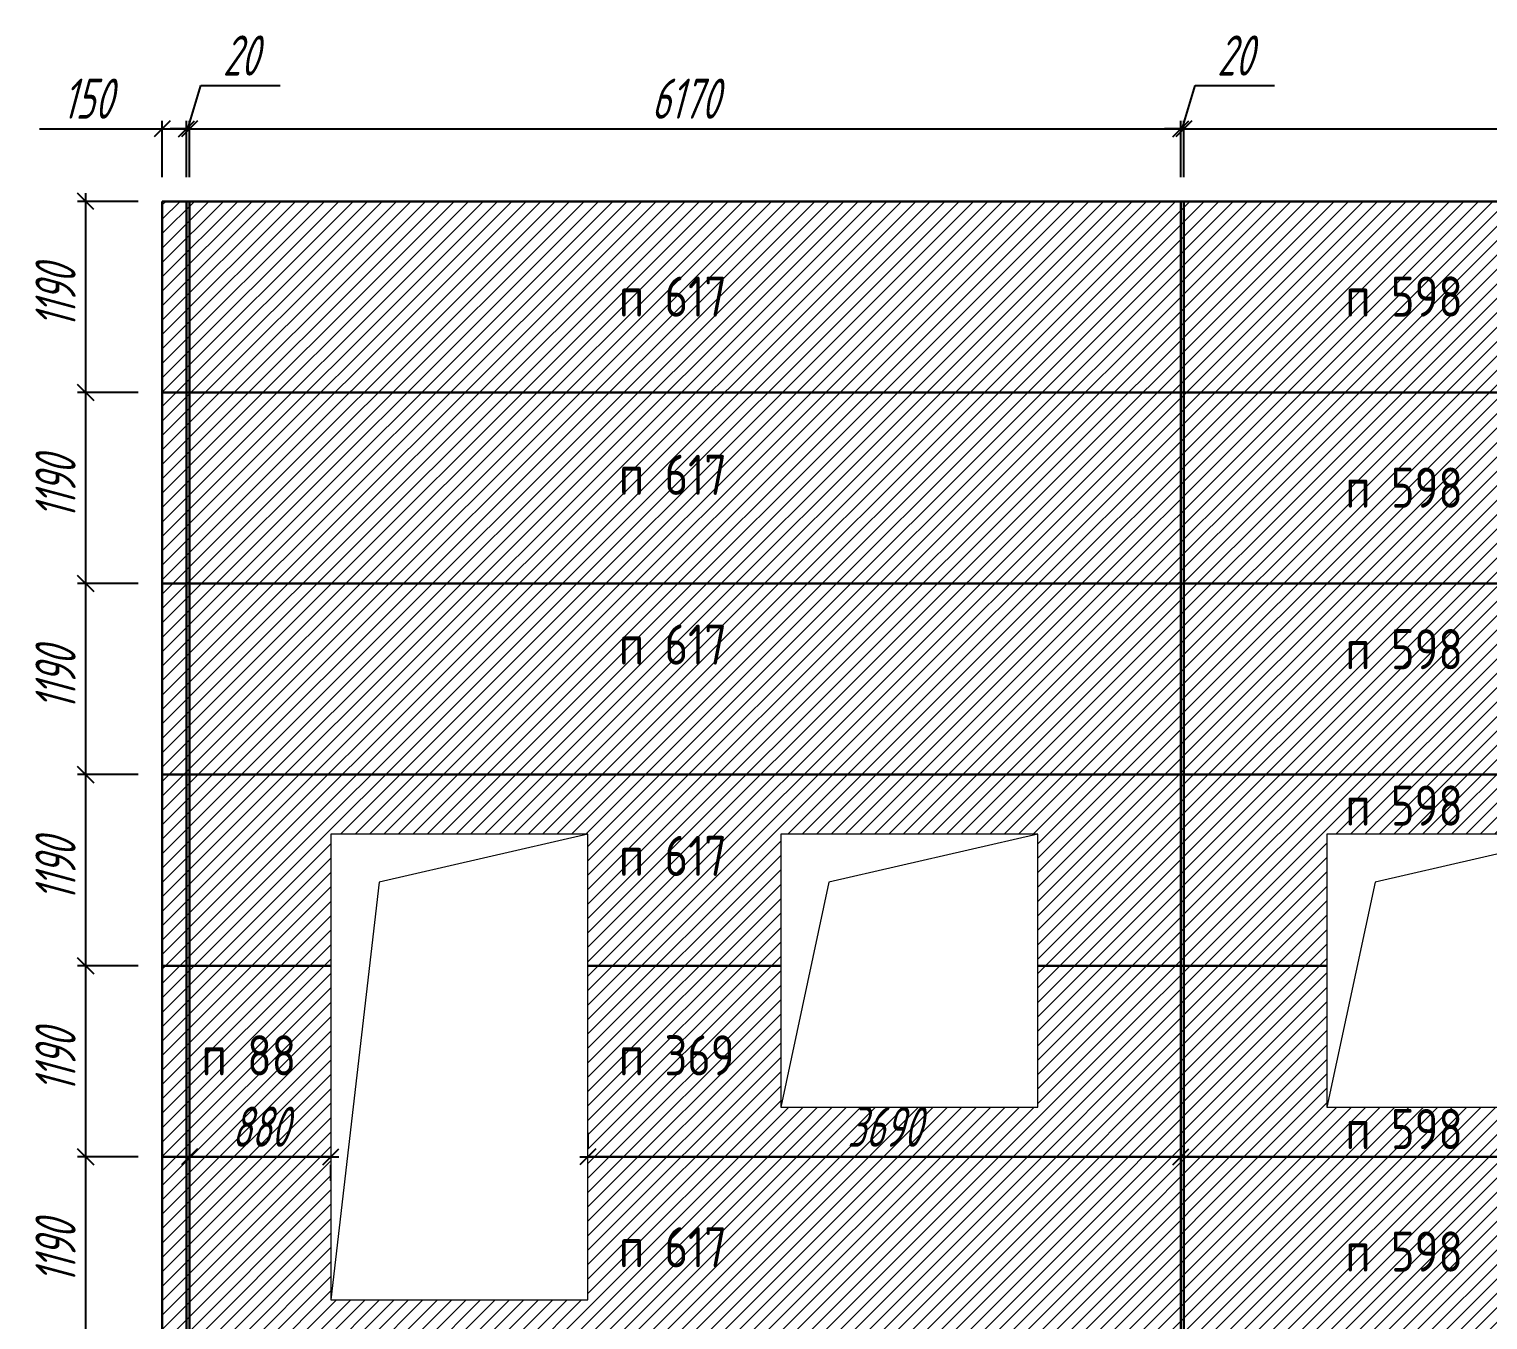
# Model space of a CAD drawing. Header units: millimetres. Extents: x -351329 to 406471, y -382937 to 111767.
# Drawn here: x -61838 to -52757, y -182002 to -173965 of the extents above; entities that cross this region are included whole.
import ezdxf

# ---------------------------------------------------------------- set-up
doc = ezdxf.new("R2010")
doc.units = ezdxf.units.MM
for name, color, linetype, lineweight in [('_Окна_двери', 131, 'Continuous', 15), ('_Размеры', 120, 'Continuous', 13), ('_Сендвичи', 230, 'Continuous', 30), ('выноска', 7, 'Continuous', 13), ('Нумерация RAL 6024', 91, 'Continuous', 30)]:
    doc.layers.add(name, color=color, linetype=linetype, lineweight=lineweight)
doc.layers.add('RAL 6024', color=7, linetype='Continuous', lineweight=13, true_color=0x008754)
doc.styles.add('Museo sans', font='CS_Gost2304.shx')
doc.styles.add('СПДС_размеры', font='spdswin.shx', dxfattribs={"width": 0.8, "oblique": 15})
doc.dimstyles.new('СПДС', dxfattribs={"dimtxt": 2.5, "dimasz": 1, "dimexe": 0.5, "dimexo": 1.5, "dimtad": 1, "dimdec": 0, "dimtxsty": 'СПДС_размеры', "dimblk": 'OBLIQUE', "dimcen": 2.5, "dimdle": 0.5, "dimadec": 8, "dimazin": 0, "dimtfac": 1, "dimtdec": 0, "dimtix": 1, "dimtmove": 0, "dimatfit": 3, "dimfxl": 1, "dimarcsym": 0})

# ---------------------------------------------------------------- blocks, each defined once
blk = doc.blocks.new('*U271')
at = {"color": 0, "ltscale": 100}
blk.add_lwpolyline([(0, 0), (1600, 0), (1600, 2900), (0, 2900)], close=True, dxfattribs=at)
blk.add_lwpolyline([(1600, 2900), (300, 2600), (0, 0)], dxfattribs=at)
blk = doc.blocks.new('*U267')
at = {"color": 0, "ltscale": 100}
blk.add_lwpolyline([(0, 0), (1600, 0), (1600, 1700), (0, 1700)], close=True, dxfattribs=at)
blk.add_lwpolyline([(1600, 1700), (300, 1400), (0, 0)], dxfattribs=at)
blk = doc.blocks.new('_Oblique')
at = {"layer": 'выноска', "color": 0, "lineweight": -2}
blk.add_line((-0.5, -0.5), (0.5, 0.5), dxfattribs=at)
blk = doc.blocks.new('*D558')
at = {"layer": '_Размеры', "color": 0, "lineweight": -2, "ltscale": 100, "transparency": 16777216}
for p, q in [((-61774.1, -174585), (-61009, -174585)), ((-61059, -174585), (-60809, -174585)), ((-61009, -174887), (-61009, -174535)), ((-60859, -174887), (-60859, -174535))]:
    blk.add_line(p, q, dxfattribs=at)
at = {"layer": 'Defpoints', "color": 0, "ltscale": 100, "transparency": 16777216}
for p in [(-60859, -174585), (-61009, -175037), (-60859, -175037)]:
    blk.add_point(p, dxfattribs=at)
at = {"layer": '_Размеры', "color": 0, "lineweight": -2, "ltscale": 100, "transparency": 16777216, "xscale": 100, "yscale": 100, "zscale": 100, "rotation": 180}
blk.add_blockref('_Oblique', (-61009, -174585), dxfattribs=at)
at = {"layer": '_Размеры', "color": 0, "lineweight": -2, "ltscale": 100, "transparency": 16777216, "xscale": 100, "yscale": 100, "zscale": 100}
blk.add_blockref('_Oblique', (-60859, -174585), dxfattribs=at)
at = {"layer": '_Размеры', "color": 0, "ltscale": 100, "transparency": 16777216, "insert": (-61475, -174397.5), "char_height": 250, "attachment_point": 5, "style": 'СПДС_размеры'}
blk.add_mtext('150', dxfattribs=at)
blk = doc.blocks.new('*D559')
at = {"layer": '_Размеры', "color": 0, "lineweight": -2, "ltscale": 100, "transparency": 16777216}
for p, q in [((-60849, -174585), (-60768.4, -174316.2)), ((-60768.4, -174316.2), (-60274.9, -174316.2)), ((-60859, -174585), (-60959, -174585)), ((-60859, -174887), (-60859, -174535)), ((-60859, -174585), (-60839, -174585)), ((-60859, -174585), (-60839, -174585)), ((-60839, -174887), (-60839, -174535)), ((-60839, -174585), (-60739, -174585))]:
    blk.add_line(p, q, dxfattribs=at)
at = {"layer": 'Defpoints', "color": 0, "ltscale": 100, "transparency": 16777216}
for p in [(-60839, -174585), (-60859, -175037), (-60839, -175037)]:
    blk.add_point(p, dxfattribs=at)
at = {"layer": '_Размеры', "color": 0, "lineweight": -2, "ltscale": 100, "transparency": 16777216, "xscale": 100, "yscale": 100, "zscale": 100}
blk.add_blockref('_Oblique', (-60859, -174585), dxfattribs=at)
at = {"layer": '_Размеры', "color": 0, "lineweight": -2, "ltscale": 100, "transparency": 16777216, "xscale": 100, "yscale": 100, "zscale": 100, "rotation": 180}
blk.add_blockref('_Oblique', (-60839, -174585), dxfattribs=at)
at = {"layer": '_Размеры', "color": 0, "ltscale": 100, "transparency": 16777216, "insert": (-60521.6, -174128.8), "char_height": 250, "attachment_point": 5, "style": 'СПДС_размеры'}
blk.add_mtext('20', dxfattribs=at)
blk = doc.blocks.new('*D560')
at = {"layer": '_Размеры', "color": 0, "lineweight": -2, "ltscale": 100, "transparency": 16777216}
for p, q in [((-60889, -174585), (-54619, -174585)), ((-60839, -174887), (-60839, -174535)), ((-54669, -174887), (-54669, -174535))]:
    blk.add_line(p, q, dxfattribs=at)
at = {"layer": 'Defpoints', "color": 0, "ltscale": 100, "transparency": 16777216}
for p in [(-54669, -174585), (-60839, -175037), (-54669, -175037)]:
    blk.add_point(p, dxfattribs=at)
at = {"layer": '_Размеры', "color": 0, "lineweight": -2, "ltscale": 100, "transparency": 16777216, "xscale": 100, "yscale": 100, "zscale": 100, "rotation": 180}
blk.add_blockref('_Oblique', (-60839, -174585), dxfattribs=at)
at = {"layer": '_Размеры', "color": 0, "lineweight": -2, "ltscale": 100, "transparency": 16777216, "xscale": 100, "yscale": 100, "zscale": 100}
blk.add_blockref('_Oblique', (-54669, -174585), dxfattribs=at)
at = {"layer": '_Размеры', "color": 0, "ltscale": 100, "transparency": 16777216, "insert": (-57754, -174397.5), "char_height": 250, "attachment_point": 5, "style": 'СПДС_размеры'}
blk.add_mtext('6170', dxfattribs=at)
blk = doc.blocks.new('*D561')
at = {"layer": '_Размеры', "color": 0, "lineweight": -2, "ltscale": 100, "transparency": 16777216}
for p, q in [((-54659, -174585), (-54578.4, -174316.2)), ((-54578.4, -174316.2), (-54084.9, -174316.2)), ((-54669, -174585), (-54769, -174585)), ((-54669, -174887), (-54669, -174535)), ((-54669, -174585), (-54649, -174585)), ((-54669, -174585), (-54649, -174585)), ((-54649, -174887), (-54649, -174535)), ((-54649, -174585), (-54549, -174585))]:
    blk.add_line(p, q, dxfattribs=at)
at = {"layer": 'Defpoints', "color": 0, "ltscale": 100, "transparency": 16777216}
for p in [(-54649, -174585), (-54669, -175037), (-54649, -175037)]:
    blk.add_point(p, dxfattribs=at)
at = {"layer": '_Размеры', "color": 0, "lineweight": -2, "ltscale": 100, "transparency": 16777216, "xscale": 100, "yscale": 100, "zscale": 100}
blk.add_blockref('_Oblique', (-54669, -174585), dxfattribs=at)
at = {"layer": '_Размеры', "color": 0, "lineweight": -2, "ltscale": 100, "transparency": 16777216, "xscale": 100, "yscale": 100, "zscale": 100, "rotation": 180}
blk.add_blockref('_Oblique', (-54649, -174585), dxfattribs=at)
at = {"layer": '_Размеры', "color": 0, "ltscale": 100, "transparency": 16777216, "insert": (-54331.6, -174128.8), "char_height": 250, "attachment_point": 5, "style": 'СПДС_размеры'}
blk.add_mtext('20', dxfattribs=at)
blk = doc.blocks.new('*D562')
at = {"layer": '_Размеры', "color": 0, "lineweight": -2, "ltscale": 100, "transparency": 16777216}
for p, q in [((-54699, -174585), (-48619, -174585)), ((-54649, -174887), (-54649, -174535)), ((-48669, -174887), (-48669, -174535))]:
    blk.add_line(p, q, dxfattribs=at)
at = {"layer": 'Defpoints', "color": 0, "ltscale": 100, "transparency": 16777216}
for p in [(-48669, -174585), (-54649, -175037), (-48669, -175037)]:
    blk.add_point(p, dxfattribs=at)
at = {"layer": '_Размеры', "color": 0, "lineweight": -2, "ltscale": 100, "transparency": 16777216, "xscale": 100, "yscale": 100, "zscale": 100, "rotation": 180}
blk.add_blockref('_Oblique', (-54649, -174585), dxfattribs=at)
at = {"layer": '_Размеры', "color": 0, "lineweight": -2, "ltscale": 100, "transparency": 16777216, "xscale": 100, "yscale": 100, "zscale": 100}
blk.add_blockref('_Oblique', (-48669, -174585), dxfattribs=at)
at = {"layer": '_Размеры', "color": 0, "ltscale": 100, "transparency": 16777216, "insert": (-51659, -174397.5), "char_height": 250, "attachment_point": 5, "style": 'СПДС_размеры'}
blk.add_mtext('5980', dxfattribs=at)
blk = doc.blocks.new('*D585')
at = {"layer": '_Размеры', "color": 0, "lineweight": -2, "ltscale": 100, "transparency": 16777216}
for p, q in [((-61159, -175037), (-61536, -175037)), ((-61486, -174987), (-61486, -176277)), ((-61159, -176227), (-61536, -176227))]:
    blk.add_line(p, q, dxfattribs=at)
at = {"layer": 'Defpoints', "color": 0, "ltscale": 100, "transparency": 16777216}
for p in [(-61009, -175037), (-61486, -176227), (-61009, -176227)]:
    blk.add_point(p, dxfattribs=at)
at = {"layer": '_Размеры', "color": 0, "lineweight": -2, "ltscale": 100, "transparency": 16777216, "xscale": 100, "yscale": 100, "zscale": 100}
for p, rotation in [((-61486, -175037), 90), ((-61486, -176227), 270)]:
    blk.add_blockref('_Oblique', p, dxfattribs=dict(at, rotation=rotation))
at = {"layer": '_Размеры', "color": 0, "ltscale": 100, "transparency": 16777216, "insert": (-61673.5, -175632), "char_height": 250, "attachment_point": 5, "rotation": 90, "style": 'СПДС_размеры'}
blk.add_mtext('1190', dxfattribs=at)
blk = doc.blocks.new('*D586')
at = {"layer": '_Размеры', "color": 0, "lineweight": -2, "ltscale": 100, "transparency": 16777216}
for p, q in [((-61159, -176227), (-61536, -176227)), ((-61486, -176177), (-61486, -177467)), ((-61159, -177417), (-61536, -177417))]:
    blk.add_line(p, q, dxfattribs=at)
at = {"layer": 'Defpoints', "color": 0, "ltscale": 100, "transparency": 16777216}
for p in [(-61009, -176227), (-61486, -177417), (-61009, -177417)]:
    blk.add_point(p, dxfattribs=at)
at = {"layer": '_Размеры', "color": 0, "lineweight": -2, "ltscale": 100, "transparency": 16777216, "xscale": 100, "yscale": 100, "zscale": 100}
for p, rotation in [((-61486, -176227), 90), ((-61486, -177417), 270)]:
    blk.add_blockref('_Oblique', p, dxfattribs=dict(at, rotation=rotation))
at = {"layer": '_Размеры', "color": 0, "ltscale": 100, "transparency": 16777216, "insert": (-61673.5, -176822), "char_height": 250, "attachment_point": 5, "rotation": 90, "style": 'СПДС_размеры'}
blk.add_mtext('1190', dxfattribs=at)
blk = doc.blocks.new('*D587')
at = {"layer": '_Размеры', "color": 0, "lineweight": -2, "ltscale": 100, "transparency": 16777216}
for p, q in [((-61159, -177417), (-61536, -177417)), ((-61486, -177367), (-61486, -178657)), ((-61159, -178607), (-61536, -178607))]:
    blk.add_line(p, q, dxfattribs=at)
at = {"layer": 'Defpoints', "color": 0, "ltscale": 100, "transparency": 16777216}
for p in [(-61009, -177417), (-61486, -178607), (-61009, -178607)]:
    blk.add_point(p, dxfattribs=at)
at = {"layer": '_Размеры', "color": 0, "lineweight": -2, "ltscale": 100, "transparency": 16777216, "xscale": 100, "yscale": 100, "zscale": 100}
for p, rotation in [((-61486, -177417), 90), ((-61486, -178607), 270)]:
    blk.add_blockref('_Oblique', p, dxfattribs=dict(at, rotation=rotation))
at = {"layer": '_Размеры', "color": 0, "ltscale": 100, "transparency": 16777216, "insert": (-61673.5, -178012), "char_height": 250, "attachment_point": 5, "rotation": 90, "style": 'СПДС_размеры'}
blk.add_mtext('1190', dxfattribs=at)
blk = doc.blocks.new('*D588')
at = {"layer": '_Размеры', "color": 0, "lineweight": -2, "ltscale": 100, "transparency": 16777216}
for p, q in [((-61159, -178607), (-61536, -178607)), ((-61486, -178557), (-61486, -179847)), ((-61159, -179797), (-61536, -179797))]:
    blk.add_line(p, q, dxfattribs=at)
at = {"layer": 'Defpoints', "color": 0, "ltscale": 100, "transparency": 16777216}
for p in [(-61009, -178607), (-61486, -179797), (-61009, -179797)]:
    blk.add_point(p, dxfattribs=at)
at = {"layer": '_Размеры', "color": 0, "lineweight": -2, "ltscale": 100, "transparency": 16777216, "xscale": 100, "yscale": 100, "zscale": 100}
for p, rotation in [((-61486, -178607), 90), ((-61486, -179797), 270)]:
    blk.add_blockref('_Oblique', p, dxfattribs=dict(at, rotation=rotation))
at = {"layer": '_Размеры', "color": 0, "ltscale": 100, "transparency": 16777216, "insert": (-61673.5, -179202), "char_height": 250, "attachment_point": 5, "rotation": 90, "style": 'СПДС_размеры'}
blk.add_mtext('1190', dxfattribs=at)
blk = doc.blocks.new('*D589')
at = {"layer": '_Размеры', "color": 0, "lineweight": -2, "ltscale": 100, "transparency": 16777216}
for p, q in [((-61486, -179747), (-61486, -181037)), ((-61159, -179797), (-61536, -179797)), ((-61159, -180987), (-61536, -180987))]:
    blk.add_line(p, q, dxfattribs=at)
at = {"layer": 'Defpoints', "color": 0, "ltscale": 100, "transparency": 16777216}
for p in [(-61009, -179797), (-61486, -180987), (-61009, -180987)]:
    blk.add_point(p, dxfattribs=at)
at = {"layer": '_Размеры', "color": 0, "lineweight": -2, "ltscale": 100, "transparency": 16777216, "xscale": 100, "yscale": 100, "zscale": 100}
for p, rotation in [((-61486, -179797), 90), ((-61486, -180987), 270)]:
    blk.add_blockref('_Oblique', p, dxfattribs=dict(at, rotation=rotation))
at = {"layer": '_Размеры', "color": 0, "ltscale": 100, "transparency": 16777216, "insert": (-61673.5, -180392), "char_height": 250, "attachment_point": 5, "rotation": 90, "style": 'СПДС_размеры'}
blk.add_mtext('1190', dxfattribs=at)
blk = doc.blocks.new('*D590')
at = {"layer": '_Размеры', "color": 0, "lineweight": -2, "ltscale": 100, "transparency": 16777216}
for p, q in [((-61486, -180937), (-61486, -182227)), ((-61159, -180987), (-61536, -180987)), ((-61159, -182177), (-61536, -182177))]:
    blk.add_line(p, q, dxfattribs=at)
at = {"layer": 'Defpoints', "color": 0, "ltscale": 100, "transparency": 16777216}
for p in [(-61009, -180987), (-61486, -182177), (-61009, -182177)]:
    blk.add_point(p, dxfattribs=at)
at = {"layer": '_Размеры', "color": 0, "lineweight": -2, "ltscale": 100, "transparency": 16777216, "xscale": 100, "yscale": 100, "zscale": 100}
for p, rotation in [((-61486, -180987), 90), ((-61486, -182177), 270)]:
    blk.add_blockref('_Oblique', p, dxfattribs=dict(at, rotation=rotation))
at = {"layer": '_Размеры', "color": 0, "ltscale": 100, "transparency": 16777216, "insert": (-61673.5, -181582), "char_height": 250, "attachment_point": 5, "rotation": 90, "style": 'СПДС_размеры'}
blk.add_mtext('1190', dxfattribs=at)
blk = doc.blocks.new('*D595')
at = {"layer": '_Размеры', "color": 0, "lineweight": -2, "ltscale": 100, "transparency": 16777216}
for p, q in [((-60889, -180987), (-59909, -180987)), ((-60839, -181137), (-60839, -181037)), ((-59959, -181137), (-59959, -181037))]:
    blk.add_line(p, q, dxfattribs=at)
at = {"layer": 'Defpoints', "color": 0, "ltscale": 100, "transparency": 16777216}
for p in [(-60839, -180987), (-59959, -180987), (-59959, -180987)]:
    blk.add_point(p, dxfattribs=at)
at = {"layer": '_Размеры', "color": 0, "lineweight": -2, "ltscale": 100, "transparency": 16777216, "xscale": 100, "yscale": 100, "zscale": 100, "rotation": 180}
blk.add_blockref('_Oblique', (-60839, -180987), dxfattribs=at)
at = {"layer": '_Размеры', "color": 0, "lineweight": -2, "ltscale": 100, "transparency": 16777216, "xscale": 100, "yscale": 100, "zscale": 100}
blk.add_blockref('_Oblique', (-59959, -180987), dxfattribs=at)
at = {"layer": '_Размеры', "color": 0, "ltscale": 100, "transparency": 16777216, "insert": (-60399, -180799.5), "char_height": 250, "attachment_point": 5, "style": 'СПДС_размеры'}
blk.add_mtext('880', dxfattribs=at)
blk = doc.blocks.new('*D596')
at = {"layer": '_Размеры', "color": 0, "lineweight": -2, "ltscale": 100, "transparency": 16777216}
for p, q in [((-58359, -180837), (-58359, -180937)), ((-54669, -180837), (-54669, -180937)), ((-58409, -180987), (-54619, -180987))]:
    blk.add_line(p, q, dxfattribs=at)
at = {"layer": 'Defpoints', "color": 0, "ltscale": 100, "transparency": 16777216}
for p in [(-58359, -180987), (-54669, -180987), (-54669, -180987)]:
    blk.add_point(p, dxfattribs=at)
at = {"layer": '_Размеры', "color": 0, "lineweight": -2, "ltscale": 100, "transparency": 16777216, "xscale": 100, "yscale": 100, "zscale": 100, "rotation": 180}
blk.add_blockref('_Oblique', (-58359, -180987), dxfattribs=at)
at = {"layer": '_Размеры', "color": 0, "lineweight": -2, "ltscale": 100, "transparency": 16777216, "xscale": 100, "yscale": 100, "zscale": 100}
blk.add_blockref('_Oblique', (-54669, -180987), dxfattribs=at)
at = {"layer": '_Размеры', "color": 0, "ltscale": 100, "transparency": 16777216, "insert": (-56514, -180799.5), "char_height": 250, "attachment_point": 5, "style": 'СПДС_размеры'}
blk.add_mtext('3690', dxfattribs=at)

msp = doc.modelspace()

# ---------------------------------------------------------------- hatches: boundary and pattern name
at = {"layer": 'RAL 6024', "ltscale": 100}
h = msp.add_hatch(dxfattribs=at)
h.set_pattern_fill('ANSI31', color=256, scale=20)
h.paths.add_polyline_path([(11691, -175037), (-61009, -175037), (-61009, -185747), (-53159, -185747), (-53159, -182677), (-50159, -182677), (-50159, -185747), (-47159, -185747), (-47159, -182677), (-44159, -182677), (-44159, -185747), (-41159, -185747), (-41159, -182677), (-38159, -182677), (-38159, -185747), (-35159, -185747), (-35159, -182677), (-32159, -182677), (-32159, -185747), (-29159, -185747), (-29159, -182677), (-26159, -182677), (-26159, -185747), (-23159, -185747), (-23159, -182677), (-20159, -182677), (-20159, -185747), (-17159, -185747), (-17159, -182677), (-14159, -182677), (-14159, -185747), (-11159, -185747), (-11159, -182677), (-8159, -182677), (-8159, -185747), (-5159, -185747), (-5159, -182677), (-2159, -182677), (-2159, -185747), (841, -185747), (841, -182677), (3841, -182677), (3841, -185747), (11691, -185747)])
h.paths.add_polyline_path([(-25559, -178977), (-25559, -180677), (-27159, -180677), (-27159, -178977)], flags=16)
h.paths.add_polyline_path([(-23759, -178977), (-22159, -178977), (-22159, -180677), (-23759, -180677)], flags=16)
h.paths.add_polyline_path([(-28159, -178977), (-28159, -180677), (-29759, -180677), (-29759, -178977)], flags=16)
h.paths.add_polyline_path([(-21159, -178977), (-19559, -178977), (-19559, -180677), (-21159, -180677)], flags=16)
h.paths.add_polyline_path([(-31559, -178977), (-31559, -180677), (-33159, -180677), (-33159, -178977)], flags=16)
h.paths.add_polyline_path([(-17759, -178977), (-16159, -178977), (-16159, -180677), (-17759, -180677)], flags=16)
h.paths.add_polyline_path([(-34159, -178977), (-34159, -180677), (-35759, -180677), (-35759, -178977)], flags=16)
h.paths.add_polyline_path([(-15159, -178977), (-13559, -178977), (-13559, -180677), (-15159, -180677)], flags=16)
h.paths.add_polyline_path([(-37559, -178977), (-37559, -180677), (-39159, -180677), (-39159, -178977)], flags=16)
h.paths.add_polyline_path([(-11759, -178977), (-10159, -178977), (-10159, -180677), (-11759, -180677)], flags=16)
h.paths.add_polyline_path([(-40159, -178977), (-40159, -180677), (-41759, -180677), (-41759, -178977)], flags=16)
h.paths.add_polyline_path([(-9159, -178977), (-7559, -178977), (-7559, -180677), (-9159, -180677)], flags=16)
h.paths.add_polyline_path([(-43559, -178977), (-43559, -180677), (-45159, -180677), (-45159, -178977)], flags=16)
h.paths.add_polyline_path([(-5759, -178977), (-4159, -178977), (-4159, -180677), (-5759, -180677)], flags=16)
h.paths.add_polyline_path([(-46159, -178977), (-46159, -180677), (-47759, -180677), (-47759, -178977)], flags=16)
h.paths.add_polyline_path([(-3159, -178977), (-1559, -178977), (-1559, -180677), (-3159, -180677)], flags=16)
h.paths.add_polyline_path([(-49559, -178977), (-49559, -180677), (-51159, -180677), (-51159, -178977)], flags=16)
h.paths.add_polyline_path([(241, -178977), (1841, -178977), (1841, -180677), (241, -180677)], flags=16)
h.paths.add_polyline_path([(-52159, -178977), (-52159, -180677), (-53759, -180677), (-53759, -178977)], flags=16)
h.paths.add_polyline_path([(2841, -178977), (4441, -178977), (4441, -180677), (2841, -180677)], flags=16)
h.paths.add_polyline_path([(-55559, -178977), (-55559, -180677), (-57159, -180677), (-57159, -178977)], flags=16)
h.paths.add_polyline_path([(6241, -178977), (7841, -178977), (7841, -180677), (6241, -180677)], flags=16)
h.paths.add_polyline_path([(-58359, -178977), (-58359, -181877), (-59959, -181877), (-59959, -178977)], flags=16)
h.paths.add_polyline_path([(-58359, -183577), (-58359, -185277), (-59959, -185277), (-59959, -183577)], flags=16)
h.paths.add_polyline_path([(9041, -178977), (10641, -178977), (10641, -181877), (9041, -181877)], flags=16)
h.paths.add_polyline_path([(9041, -183577), (10641, -183577), (10641, -185277), (9041, -185277)], flags=16)
h.paths.add_polyline_path([(6736.2, -180984.9), (7566, -180984.9), (7665.3, -180614.1), (6835.6, -180614.1)], flags=24)
h.paths.add_polyline_path([(-56973.8, -180984.9), (-56144, -180984.9), (-56044.7, -180614.1), (-56874.4, -180614.1)], flags=24)
h.paths.add_polyline_path([(10716.4, -180984.9), (11355.7, -180984.9), (11455.1, -180614.1), (10815.8, -180614.1)], flags=24)
h.paths.add_polyline_path([(4127.8, -185744.9), (4919.5, -185744.9), (5018.8, -185374.1), (4227.2, -185374.1)], flags=24)
h.paths.add_polyline_path([(-1118.8, -185744.9), (-289, -185744.9), (-189.7, -185374.1), (-1019.4, -185374.1)], flags=24)
h.paths.add_polyline_path([(-7118.8, -185744.9), (-6289, -185744.9), (-6189.7, -185374.1), (-7019.4, -185374.1)], flags=24)
h.paths.add_polyline_path([(-13118.8, -185744.9), (-12289, -185744.9), (-12189.7, -185374.1), (-13019.4, -185374.1)], flags=24)
h.paths.add_polyline_path([(-19118.8, -185744.9), (-18289, -185744.9), (-18189.7, -185374.1), (-19019.4, -185374.1)], flags=24)
h.paths.add_polyline_path([(-25118.8, -185744.9), (-24289, -185744.9), (-24189.7, -185374.1), (-25019.4, -185374.1)], flags=24)
h.paths.add_polyline_path([(-31118.8, -185744.9), (-30289, -185744.9), (-30189.7, -185374.1), (-31019.4, -185374.1)], flags=24)
h.paths.add_polyline_path([(-37118.8, -185744.9), (-36289, -185744.9), (-36189.7, -185374.1), (-37019.4, -185374.1)], flags=24)
h.paths.add_polyline_path([(-43118.8, -185744.9), (-42289, -185744.9), (-42189.7, -185374.1), (-43019.4, -185374.1)], flags=24)
h.paths.add_polyline_path([(-49118.8, -185744.9), (-48289, -185744.9), (-48189.7, -185374.1), (-49019.4, -185374.1)], flags=24)
h.paths.add_polyline_path([(-54362.2, -185744.9), (-53570.5, -185744.9), (-53471.2, -185374.1), (-54262.8, -185374.1)], flags=24)
h.paths.add_polyline_path([(-60763.6, -180984.9), (-60124.3, -180984.9), (-60024.9, -180614.1), (-60664.2, -180614.1)], flags=24)
h.paths.add_polyline_path([(-1916.6, -185204.4), (-1011.4, -185204.4), (-1011.4, -184813.9), (-1916.6, -184813.9)], flags=24)
h.paths.add_polyline_path([(-1916.6, -184127.4), (-1011.4, -184127.4), (-1011.4, -183736.9), (-1916.6, -183736.9)], flags=24)
h.paths.add_polyline_path([(-7915.6, -185204.4), (-7010.4, -185204.4), (-7010.4, -184813.9), (-7915.6, -184813.9)], flags=24)
h.paths.add_polyline_path([(-7915.6, -184127.4), (-7010.4, -184127.4), (-7010.4, -183736.9), (-7915.6, -183736.9)], flags=24)
h.paths.add_polyline_path([(-13807.6, -185204.4), (-12902.4, -185204.4), (-12902.4, -184813.9), (-13807.6, -184813.9)], flags=24)
h.paths.add_polyline_path([(-13807.6, -184127.4), (-12902.4, -184127.4), (-12902.4, -183736.9), (-13807.6, -183736.9)], flags=24)
h.paths.add_polyline_path([(-19782.6, -185204.4), (-18877.4, -185204.4), (-18877.4, -184813.9), (-19782.6, -184813.9)], flags=24)
h.paths.add_polyline_path([(-19782.6, -184127.4), (-18877.4, -184127.4), (-18877.4, -183736.9), (-19782.6, -183736.9)], flags=24)
h.paths.add_polyline_path([(-25891.6, -185204.4), (-24986.4, -185204.4), (-24986.4, -184813.9), (-25891.6, -184813.9)], flags=24)
h.paths.add_polyline_path([(-25891.6, -184127.4), (-24986.4, -184127.4), (-24986.4, -183736.9), (-25891.6, -183736.9)], flags=24)
h.paths.add_polyline_path([(-31914.6, -185204.4), (-31009.4, -185204.4), (-31009.4, -184813.9), (-31914.6, -184813.9)], flags=24)
h.paths.add_polyline_path([(-31914.6, -184127.4), (-31009.4, -184127.4), (-31009.4, -183736.9), (-31914.6, -183736.9)], flags=24)
h.paths.add_polyline_path([(-37927.6, -185204.4), (-37022.4, -185204.4), (-37022.4, -184813.9), (-37927.6, -184813.9)], flags=24)
h.paths.add_polyline_path([(-37927.6, -184127.4), (-37022.4, -184127.4), (-37022.4, -183736.9), (-37927.6, -183736.9)], flags=24)
h.paths.add_polyline_path([(-43918.6, -185204.4), (-43013.4, -185204.4), (-43013.4, -184813.9), (-43918.6, -184813.9)], flags=24)
h.paths.add_polyline_path([(-43918.6, -184127.4), (-43013.4, -184127.4), (-43013.4, -183736.9), (-43918.6, -183736.9)], flags=24)
h.paths.add_polyline_path([(-49909.6, -185204.4), (-49004.4, -185204.4), (-49004.4, -184813.9), (-49909.6, -184813.9)], flags=24)
h.paths.add_polyline_path([(-49909.6, -184127.4), (-49004.4, -184127.4), (-49004.4, -183736.9), (-49909.6, -183736.9)], flags=24)
h.paths.add_polyline_path([(4147.4, -185209.6), (5035.7, -185209.6), (5035.7, -184812.9), (4147.4, -184812.9)], flags=24)
h.paths.add_polyline_path([(4147.4, -184132.6), (5035.7, -184132.6), (5035.7, -183735.9), (4147.4, -183735.9)], flags=24)
h.paths.add_polyline_path([(-54330.6, -185209.6), (-53442.3, -185209.6), (-53442.3, -184812.9), (-54330.6, -184812.9)], flags=24)
h.paths.add_polyline_path([(-54330.6, -184132.6), (-53442.3, -184132.6), (-53442.3, -183735.9), (-54330.6, -183735.9)], flags=24)
h.paths.add_polyline_path([(10658, -180548.5), (11370.5, -180548.5), (11370.5, -180173.5), (10658, -180173.5)], flags=24)
h.paths.add_polyline_path([(8037.8, -180570.2), (8970.8, -180570.2), (8970.8, -180151.8), (8037.8, -180151.8)], flags=24)
h.paths.add_polyline_path([(8041.4, -185246.1), (8898.6, -185246.1), (8898.6, -184849.4), (8041.4, -184849.4)], flags=24)
h.paths.add_polyline_path([(8041.4, -184111.1), (8898.6, -184111.1), (8898.6, -183714.4), (8041.4, -183714.4)], flags=24)
h.paths.add_polyline_path([(8041.4, -182852.1), (8898.6, -182852.1), (8898.6, -182455.4), (8041.4, -182455.4)], flags=24)
h.paths.add_polyline_path([(8041.4, -181676.1), (8898.6, -181676.1), (8898.6, -181279.4), (8041.4, -181279.4)], flags=24)
h.paths.add_polyline_path([(8041.4, -179374.1), (8898.6, -179374.1), (8898.6, -178977.4), (8041.4, -178977.4)], flags=24)
h.paths.add_polyline_path([(8041.4, -178108.1), (8898.6, -178108.1), (8898.6, -177711.4), (8041.4, -177711.4)], flags=24)
h.paths.add_polyline_path([(8041.4, -176950.1), (8898.6, -176950.1), (8898.6, -176553.4), (8041.4, -176553.4)], flags=24)
h.paths.add_polyline_path([(8041.4, -175821.1), (8898.6, -175821.1), (8898.6, -175424.4), (8041.4, -175424.4)], flags=24)
h.paths.add_polyline_path([(387.4, -182643.6), (1294.6, -182643.6), (1294.6, -182246.9), (387.4, -182246.9)], flags=24)
h.paths.add_polyline_path([(387.4, -181782.6), (1294.6, -181782.6), (1294.6, -181385.9), (387.4, -181385.9)], flags=24)
h.paths.add_polyline_path([(387.4, -181019.6), (1294.6, -181019.6), (1294.6, -180622.9), (387.4, -180622.9)], flags=24)
h.paths.add_polyline_path([(387.4, -179005.6), (1294.6, -179005.6), (1294.6, -178608.9), (387.4, -178608.9)], flags=24)
h.paths.add_polyline_path([(387.4, -178031.6), (1294.6, -178031.6), (1294.6, -177634.9), (387.4, -177634.9)], flags=24)
h.paths.add_polyline_path([(387.4, -177025.6), (1294.6, -177025.6), (1294.6, -176628.9), (387.4, -176628.9)], flags=24)
h.paths.add_polyline_path([(387.4, -175835.6), (1294.6, -175835.6), (1294.6, -175438.9), (387.4, -175438.9)], flags=24)
h.paths.add_polyline_path([(-5683.6, -182643.6), (-4776.4, -182643.6), (-4776.4, -182246.9), (-5683.6, -182246.9)], flags=24)
h.paths.add_polyline_path([(-5683.6, -181782.6), (-4776.4, -181782.6), (-4776.4, -181385.9), (-5683.6, -181385.9)], flags=24)
h.paths.add_polyline_path([(-5683.6, -181019.6), (-4776.4, -181019.6), (-4776.4, -180622.9), (-5683.6, -180622.9)], flags=24)
h.paths.add_polyline_path([(-5683.6, -179005.6), (-4776.4, -179005.6), (-4776.4, -178608.9), (-5683.6, -178608.9)], flags=24)
h.paths.add_polyline_path([(-5683.6, -178031.6), (-4776.4, -178031.6), (-4776.4, -177634.9), (-5683.6, -177634.9)], flags=24)
h.paths.add_polyline_path([(-5683.6, -177025.6), (-4776.4, -177025.6), (-4776.4, -176628.9), (-5683.6, -176628.9)], flags=24)
h.paths.add_polyline_path([(-5683.6, -175835.6), (-4776.4, -175835.6), (-4776.4, -175438.9), (-5683.6, -175438.9)], flags=24)
h.paths.add_polyline_path([(-11651.6, -182643.6), (-10744.4, -182643.6), (-10744.4, -182246.9), (-11651.6, -182246.9)], flags=24)
h.paths.add_polyline_path([(-11651.6, -181782.6), (-10744.4, -181782.6), (-10744.4, -181385.9), (-11651.6, -181385.9)], flags=24)
h.paths.add_polyline_path([(-11651.6, -181019.6), (-10744.4, -181019.6), (-10744.4, -180622.9), (-11651.6, -180622.9)], flags=24)
h.paths.add_polyline_path([(-11651.6, -179005.6), (-10744.4, -179005.6), (-10744.4, -178608.9), (-11651.6, -178608.9)], flags=24)
h.paths.add_polyline_path([(-11651.6, -178031.6), (-10744.4, -178031.6), (-10744.4, -177634.9), (-11651.6, -177634.9)], flags=24)
h.paths.add_polyline_path([(-11651.6, -177025.6), (-10744.4, -177025.6), (-10744.4, -176628.9), (-11651.6, -176628.9)], flags=24)
h.paths.add_polyline_path([(-11651.6, -175835.6), (-10744.4, -175835.6), (-10744.4, -175438.9), (-11651.6, -175438.9)], flags=24)
h.paths.add_polyline_path([(-17572.6, -182643.6), (-16665.4, -182643.6), (-16665.4, -182246.9), (-17572.6, -182246.9)], flags=24)
h.paths.add_polyline_path([(-17572.6, -181782.6), (-16665.4, -181782.6), (-16665.4, -181385.9), (-17572.6, -181385.9)], flags=24)
h.paths.add_polyline_path([(-17572.6, -181019.6), (-16665.4, -181019.6), (-16665.4, -180622.9), (-17572.6, -180622.9)], flags=24)
h.paths.add_polyline_path([(-17572.6, -179005.6), (-16665.4, -179005.6), (-16665.4, -178608.9), (-17572.6, -178608.9)], flags=24)
h.paths.add_polyline_path([(-17572.6, -178031.6), (-16665.4, -178031.6), (-16665.4, -177634.9), (-17572.6, -177634.9)], flags=24)
h.paths.add_polyline_path([(-17572.6, -177025.6), (-16665.4, -177025.6), (-16665.4, -176628.9), (-17572.6, -176628.9)], flags=24)
h.paths.add_polyline_path([(-17572.6, -175835.6), (-16665.4, -175835.6), (-16665.4, -175438.9), (-17572.6, -175438.9)], flags=24)
h.paths.add_polyline_path([(-23571.6, -182643.6), (-22664.4, -182643.6), (-22664.4, -182246.9), (-23571.6, -182246.9)], flags=24)
h.paths.add_polyline_path([(-23571.6, -181782.6), (-22664.4, -181782.6), (-22664.4, -181385.9), (-23571.6, -181385.9)], flags=24)
h.paths.add_polyline_path([(-23571.6, -181019.6), (-22664.4, -181019.6), (-22664.4, -180622.9), (-23571.6, -180622.9)], flags=24)
h.paths.add_polyline_path([(-23571.6, -179005.6), (-22664.4, -179005.6), (-22664.4, -178608.9), (-23571.6, -178608.9)], flags=24)
h.paths.add_polyline_path([(-23571.6, -178031.6), (-22664.4, -178031.6), (-22664.4, -177634.9), (-23571.6, -177634.9)], flags=24)
h.paths.add_polyline_path([(-23571.6, -177025.6), (-22664.4, -177025.6), (-22664.4, -176628.9), (-23571.6, -176628.9)], flags=24)
h.paths.add_polyline_path([(-23571.6, -175835.6), (-22664.4, -175835.6), (-22664.4, -175438.9), (-23571.6, -175438.9)], flags=24)
h.paths.add_polyline_path([(-29654.6, -182643.6), (-28747.4, -182643.6), (-28747.4, -182246.9), (-29654.6, -182246.9)], flags=24)
h.paths.add_polyline_path([(-29654.6, -181782.6), (-28747.4, -181782.6), (-28747.4, -181385.9), (-29654.6, -181385.9)], flags=24)
h.paths.add_polyline_path([(-29654.6, -181019.6), (-28747.4, -181019.6), (-28747.4, -180622.9), (-29654.6, -180622.9)], flags=24)
h.paths.add_polyline_path([(-29654.6, -179005.6), (-28747.4, -179005.6), (-28747.4, -178608.9), (-29654.6, -178608.9)], flags=24)
h.paths.add_polyline_path([(-29654.6, -178031.6), (-28747.4, -178031.6), (-28747.4, -177634.9), (-29654.6, -177634.9)], flags=24)
h.paths.add_polyline_path([(-29654.6, -177025.6), (-28747.4, -177025.6), (-28747.4, -176628.9), (-29654.6, -176628.9)], flags=24)
h.paths.add_polyline_path([(-29654.6, -175835.6), (-28747.4, -175835.6), (-28747.4, -175438.9), (-29654.6, -175438.9)], flags=24)
h.paths.add_polyline_path([(-35621.6, -182643.6), (-34714.4, -182643.6), (-34714.4, -182246.9), (-35621.6, -182246.9)], flags=24)
h.paths.add_polyline_path([(-35621.6, -181782.6), (-34714.4, -181782.6), (-34714.4, -181385.9), (-35621.6, -181385.9)], flags=24)
h.paths.add_polyline_path([(-35621.6, -181019.6), (-34714.4, -181019.6), (-34714.4, -180622.9), (-35621.6, -180622.9)], flags=24)
h.paths.add_polyline_path([(-35621.6, -179005.6), (-34714.4, -179005.6), (-34714.4, -178608.9), (-35621.6, -178608.9)], flags=24)
h.paths.add_polyline_path([(-35621.6, -178031.6), (-34714.4, -178031.6), (-34714.4, -177634.9), (-35621.6, -177634.9)], flags=24)
h.paths.add_polyline_path([(-35621.6, -177025.6), (-34714.4, -177025.6), (-34714.4, -176628.9), (-35621.6, -176628.9)], flags=24)
h.paths.add_polyline_path([(-35621.6, -175835.6), (-34714.4, -175835.6), (-34714.4, -175438.9), (-35621.6, -175438.9)], flags=24)
h.paths.add_polyline_path([(-41644.6, -182643.6), (-40737.4, -182643.6), (-40737.4, -182246.9), (-41644.6, -182246.9)], flags=24)
h.paths.add_polyline_path([(-41644.6, -181782.6), (-40737.4, -181782.6), (-40737.4, -181385.9), (-41644.6, -181385.9)], flags=24)
h.paths.add_polyline_path([(-41644.6, -181019.6), (-40737.4, -181019.6), (-40737.4, -180622.9), (-41644.6, -180622.9)], flags=24)
h.paths.add_polyline_path([(-41644.6, -179005.6), (-40737.4, -179005.6), (-40737.4, -178608.9), (-41644.6, -178608.9)], flags=24)
h.paths.add_polyline_path([(-41644.6, -178031.6), (-40737.4, -178031.6), (-40737.4, -177634.9), (-41644.6, -177634.9)], flags=24)
h.paths.add_polyline_path([(-41644.6, -177025.6), (-40737.4, -177025.6), (-40737.4, -176628.9), (-41644.6, -176628.9)], flags=24)
h.paths.add_polyline_path([(-41644.6, -175835.6), (-40737.4, -175835.6), (-40737.4, -175438.9), (-41644.6, -175438.9)], flags=24)
h.paths.add_polyline_path([(-47658.6, -182643.6), (-46751.4, -182643.6), (-46751.4, -182246.9), (-47658.6, -182246.9)], flags=24)
h.paths.add_polyline_path([(-47658.6, -181782.6), (-46751.4, -181782.6), (-46751.4, -181385.9), (-47658.6, -181385.9)], flags=24)
h.paths.add_polyline_path([(-47658.6, -181019.6), (-46751.4, -181019.6), (-46751.4, -180622.9), (-47658.6, -180622.9)], flags=24)
h.paths.add_polyline_path([(-47658.6, -179005.6), (-46751.4, -179005.6), (-46751.4, -178608.9), (-47658.6, -178608.9)], flags=24)
h.paths.add_polyline_path([(-47658.6, -178031.6), (-46751.4, -178031.6), (-46751.4, -177634.9), (-47658.6, -177634.9)], flags=24)
h.paths.add_polyline_path([(-47658.6, -177025.6), (-46751.4, -177025.6), (-46751.4, -176628.9), (-47658.6, -176628.9)], flags=24)
h.paths.add_polyline_path([(-47658.6, -175835.6), (-46751.4, -175835.6), (-46751.4, -175438.9), (-47658.6, -175438.9)], flags=24)
h.paths.add_polyline_path([(-53672.6, -182643.6), (-52765.4, -182643.6), (-52765.4, -182246.9), (-53672.6, -182246.9)], flags=24)
h.paths.add_polyline_path([(-53672.6, -181782.6), (-52765.4, -181782.6), (-52765.4, -181385.9), (-53672.6, -181385.9)], flags=24)
h.paths.add_polyline_path([(-53672.6, -181019.6), (-52765.4, -181019.6), (-52765.4, -180622.9), (-53672.6, -180622.9)], flags=24)
h.paths.add_polyline_path([(-53672.6, -179005.6), (-52765.4, -179005.6), (-52765.4, -178608.9), (-53672.6, -178608.9)], flags=24)
h.paths.add_polyline_path([(-53672.6, -178031.6), (-52765.4, -178031.6), (-52765.4, -177634.9), (-53672.6, -177634.9)], flags=24)
h.paths.add_polyline_path([(-53672.6, -177025.6), (-52765.4, -177025.6), (-52765.4, -176628.9), (-53672.6, -176628.9)], flags=24)
h.paths.add_polyline_path([(-53672.6, -175835.6), (-52765.4, -175835.6), (-52765.4, -175438.9), (-53672.6, -175438.9)], flags=24)
h.paths.add_polyline_path([(-60789, -180542.5), (-60076.5, -180542.5), (-60076.5, -180167.5), (-60789, -180167.5)], flags=24)
h.paths.add_polyline_path([(-58198.2, -180564.2), (-57265.2, -180564.2), (-57265.2, -180145.8), (-58198.2, -180145.8)], flags=24)
h.paths.add_polyline_path([(-58194.6, -185270.1), (-57337.4, -185270.1), (-57337.4, -184873.4), (-58194.6, -184873.4)], flags=24)
h.paths.add_polyline_path([(-58194.6, -184118.1), (-57337.4, -184118.1), (-57337.4, -183721.4), (-58194.6, -183721.4)], flags=24)
h.paths.add_polyline_path([(-58194.6, -182936.1), (-57337.4, -182936.1), (-57337.4, -182539.4), (-58194.6, -182539.4)], flags=24)
h.paths.add_polyline_path([(-58194.6, -181741.1), (-57337.4, -181741.1), (-57337.4, -181344.4), (-58194.6, -181344.4)], flags=24)
h.paths.add_polyline_path([(-58194.6, -179304.1), (-57337.4, -179304.1), (-57337.4, -178907.4), (-58194.6, -178907.4)], flags=24)
h.paths.add_polyline_path([(-58194.6, -177988.1), (-57337.4, -177988.1), (-57337.4, -177591.4), (-58194.6, -177591.4)], flags=24)
h.paths.add_polyline_path([(-58194.6, -176931.1), (-57337.4, -176931.1), (-57337.4, -176534.4), (-58194.6, -176534.4)], flags=24)
h.paths.add_polyline_path([(-58194.6, -175821.1), (-57337.4, -175821.1), (-57337.4, -175424.4), (-58194.6, -175424.4)], flags=24)

# ---------------------------------------------------------------- linework, layer by layer
at = {"layer": '_Сендвичи', "ltscale": 100}
for p, q in [((-61009, -175037), (-61009, -185747)), ((-61009, -175037), (11691, -175037)), ((-60859, -175037), (-60859, -185747)), ((-60839, -175037), (-60839, -185747)), ((-54669, -175037), (-54669, -185747)), ((-54649, -175037), (-54649, -185747)), ((11691, -176227), (-61009, -176227)), ((11691, -177417), (-61009, -177417)), ((11691, -178607), (-61009, -178607)), ((-59959, -179797), (-61009, -179797)), ((-57159, -179797), (-58359, -179797)), ((-53759, -179797), (-55559, -179797)), ((-59959, -180987), (-61009, -180987)), ((9041, -180987), (-58359, -180987))]:
    msp.add_line(p, q, dxfattribs=at)

# ---------------------------------------------------------------- block references
at = {"layer": '_Окна_двери', "ltscale": 100}
for name, p in [('*U271', (-59959, -181877)), ('*U267', (-57159, -180677)), ('*U267', (-53759, -180677))]:
    msp.add_blockref(name, p, dxfattribs=at)

# ---------------------------------------------------------------- texts
at = {"layer": 'Нумерация RAL 6024', "linetype": 'Continuous', "ltscale": 100, "style": 'Museo sans'}
for s, p in [('п 617', (-58166, -175755)), ('п 598', (-53644, -175755)), ('п 617', (-58166, -176865)), ('п 598', (-53644, -176945)), ('п 617', (-58166, -177922)), ('п 598', (-53644, -177951)), ('п 598', (-53644, -178925)), ('п 617', (-58166, -179238)), ('п 88', (-60764, -180480)), ('п 369', (-58166, -180480)), ('п 598', (-53644, -180939)), ('п 617', (-58166, -181675)), ('п 598', (-53644, -181702))]:
    msp.add_text(s, height=250, dxfattribs=at).set_placement(p)

# ---------------------------------------------------------------- dimensions: what is measured, and where the dimension line sits
at = {"layer": '_Размеры', "ltscale": 100}
for base, p1, p2, picture, middle in [((-60839, -174585), (-60859, -175037), (-60839, -175037), '*D559', (-60705.9, -174128.8)), ((-54649, -174585), (-54669, -175037), (-54649, -175037), '*D561', (-54515.9, -174128.8)), ((-54669, -174585), (-60839, -175037), (-54669, -175037), '*D560', (-57754, -174397.5)), ((-48669, -174585), (-54649, -175037), (-48669, -175037), '*D562', (-51659, -174397.5)), ((-59959, -180987), (-60839, -180987), (-59959, -180987), '*D595', (-60399, -180799.5)), ((-54669, -180987), (-58359, -180987), (-54669, -180987), '*D596', (-56514, -180799.5))]:
    dim = msp.add_linear_dim(base=base, p1=p1, p2=p2, dimstyle='СПДС', override={"dimscale": 100, "dimtix": 0, "dimtmove": 1}, dxfattribs=at)
    dim.commit()
    dim.dimension.update_dxf_attribs({"geometry": picture, "text_midpoint": middle})
dim = msp.add_linear_dim(base=(-60859, -174585), p1=(-61009, -175037), p2=(-60859, -175037), dimstyle='СПДС', override={"dimscale": 100, "dimtix": 0, "dimtmove": 1}, dxfattribs=at)
dim.commit()
dim.dimension.update_dxf_attribs({"geometry": '*D558', "text_midpoint": (-61475, -174585), "dimtype": 160})
for base, p1, p2, picture, middle in [((-61486, -176227), (-61009, -175037), (-61009, -176227), '*D585', (-61673.5, -175632)), ((-61486, -177417), (-61009, -176227), (-61009, -177417), '*D586', (-61673.5, -176822)), ((-61486, -178607), (-61009, -177417), (-61009, -178607), '*D587', (-61673.5, -178012)), ((-61486, -179797), (-61009, -178607), (-61009, -179797), '*D588', (-61673.5, -179202)), ((-61486, -180987), (-61009, -179797), (-61009, -180987), '*D589', (-61673.5, -180392)), ((-61486, -182177), (-61009, -180987), (-61009, -182177), '*D590', (-61673.5, -181582))]:
    dim = msp.add_linear_dim(base=base, p1=p1, p2=p2, angle=90, dimstyle='СПДС', override={"dimscale": 100, "dimtix": 0, "dimtmove": 1}, dxfattribs=at)
    dim.commit()
    dim.dimension.update_dxf_attribs({"geometry": picture, "text_midpoint": middle})

doc.saveas('drawing.dxf')
